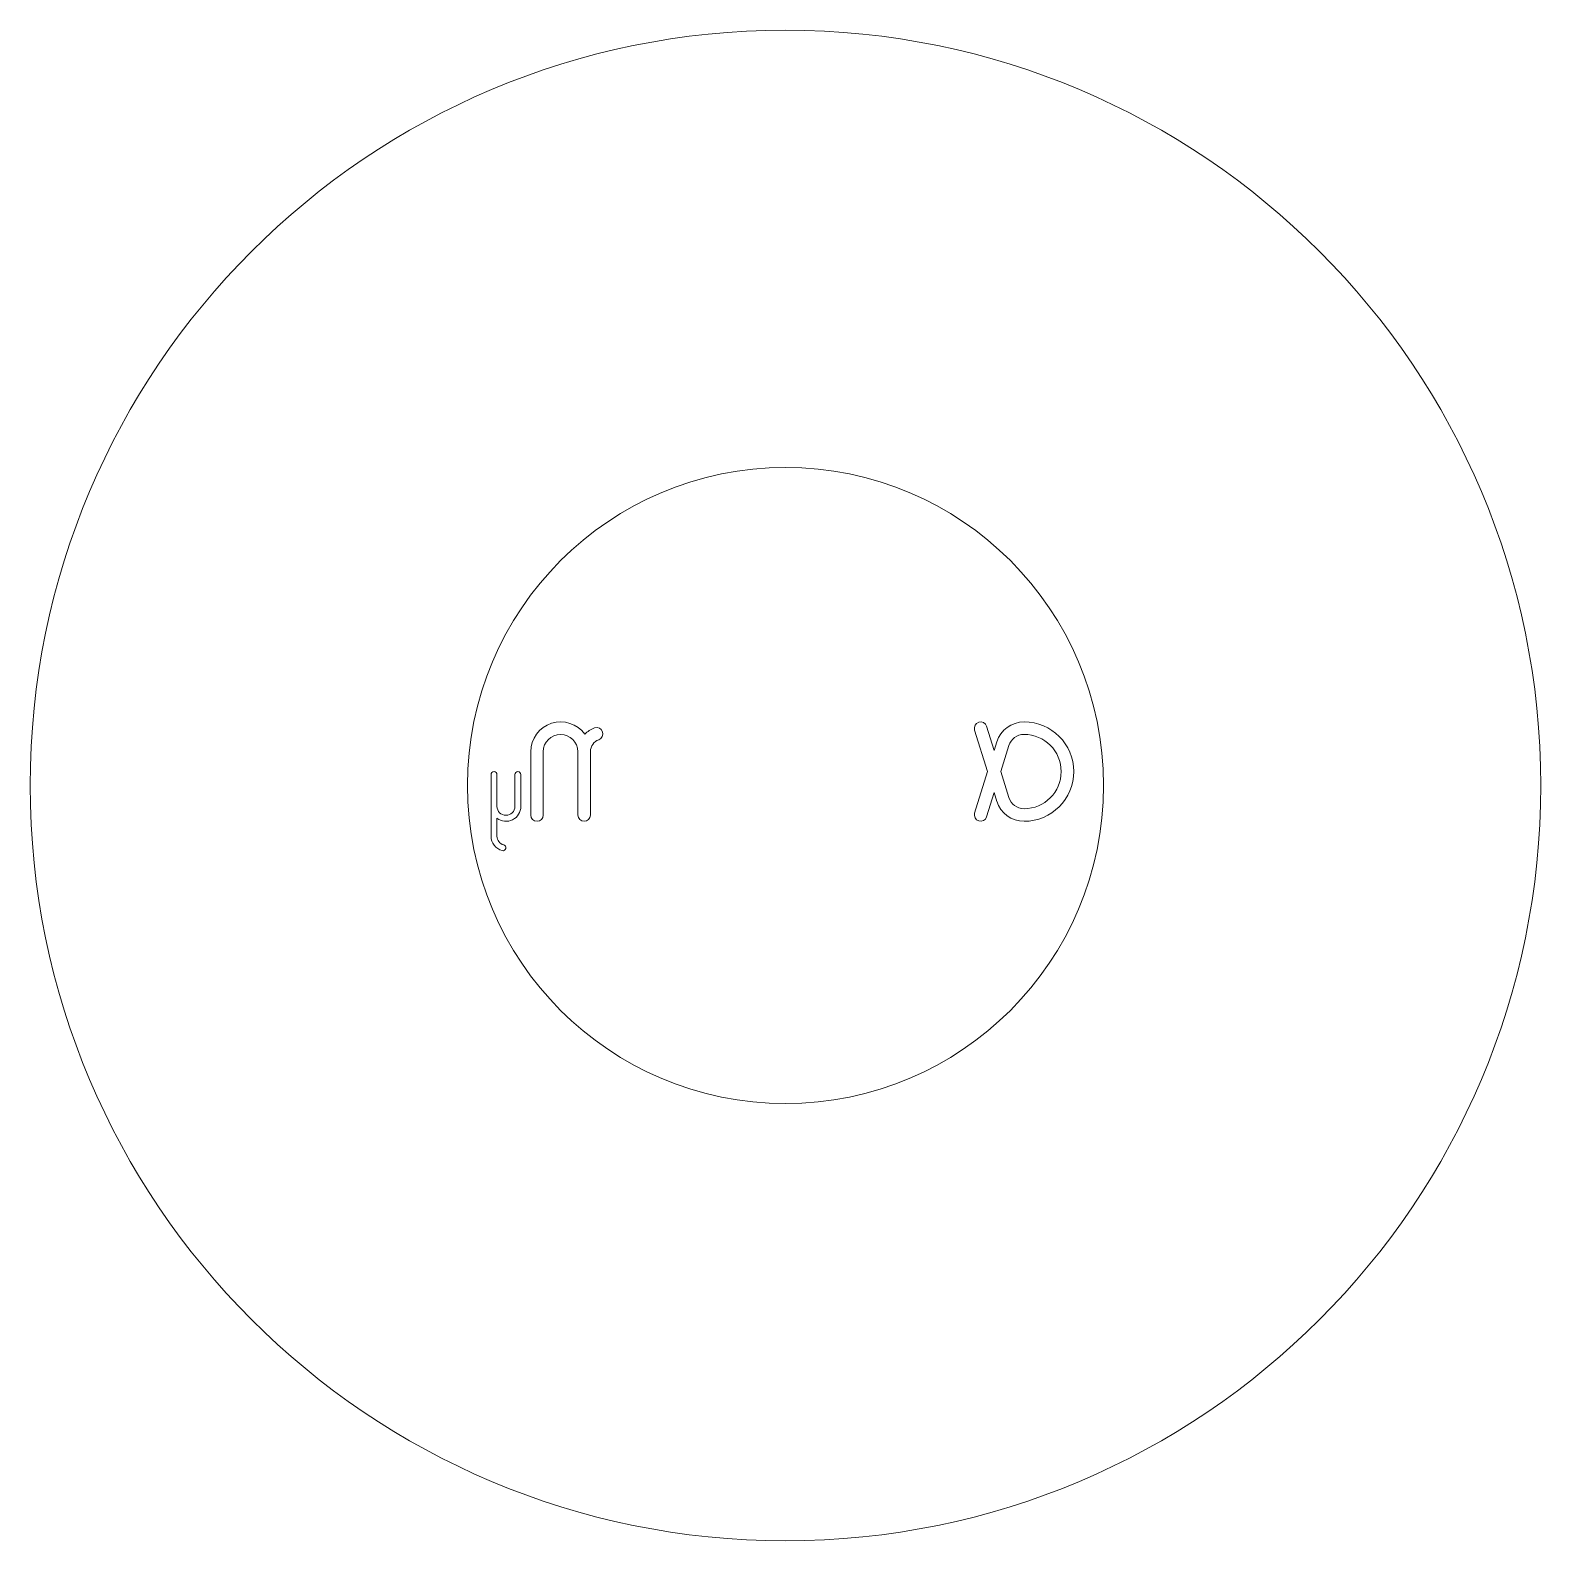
# Model space of a CAD drawing. Header units: millimetres. Extents: x 66.7 to 142.7, y 78 to 154.
import ezdxf

# ---------------------------------------------------------------- set-up
doc = ezdxf.new("R2010")
doc.units = ezdxf.units.MM

msp = doc.modelspace()

# ---------------------------------------------------------------- linework, layer by layer
at = {"color": 7, "linetype": 'Continuous', "lineweight": 15}
for p, q in [((114.187, 118.752), (114.84, 116.661)), ((114.788, 118.94), (115.17, 117.717)), ((115.17, 117.717), (115.308, 118.157)), ((115.5, 116.661), (115.909, 117.969)), ((91.857, 114.476), (91.857, 117.661)), ((92.487, 114.476), (92.487, 117.661)), ((94.227, 114.476), (94.227, 117.661)), ((94.857, 114.476), (94.857, 117.666)), ((89.857, 113.411), (89.857, 116.511)), ((90.157, 114.911), (90.157, 116.511)), ((91.057, 114.911), (91.057, 116.511)), ((91.357, 114.911), (91.357, 116.511)), ((114.187, 114.57), (114.84, 116.661)), ((115.5, 116.661), (115.909, 115.352)), ((114.788, 114.382), (115.17, 115.604)), ((115.17, 115.604), (115.308, 115.164)), ((90.157, 113.411), (90.157, 114.311))]:
    msp.add_line(p, q, dxfattribs=at)
for radius in [38, 16]:
    msp.add_circle((104.672, 115.961), radius, dxfattribs=at)
for centre, radius, start, end in [((93.357, 117.661), 1.5, 35.73264, 180), ((95.492, 117.666), 1.265, 109.68459, 136.4852), ((95.172, 118.56), 0.315, 289.68459, 109.68459), ((114.487, 118.846), 0.315, 17.34874, 197.34874), ((116.672, 117.731), 1.43, 90, 162.65072), ((116.672, 116.661), 2.5, 270, 90), ((93.357, 117.661), 0.87, 0, 180), ((95.492, 117.666), 0.635, 109.68459, 180), ((116.672, 117.731), 0.8, 90, 162.65099), ((116.672, 116.661), 1.87, 270, 90), ((90.007, 116.511), 0.15, 0, 180), ((91.207, 116.511), 0.15, 0, 180), ((90.607, 114.911), 0.75, 233.1301, 0), ((90.607, 114.911), 0.45, 180, 0), ((116.672, 115.591), 1.43, 197.34874, 270), ((116.672, 115.591), 0.8, 197.34806, 270), ((92.172, 114.476), 0.315, 180, 0), ((94.542, 114.476), 0.315, 180, 0), ((114.487, 114.476), 0.315, 162.65126, 342.65126), ((90.607, 113.411), 0.75, 180, 255.52249), ((90.607, 113.411), 0.45, 180, 255.52249), ((90.457, 112.83), 0.15, 255.52249, 75.52249)]:
    msp.add_arc(centre, radius, start, end, dxfattribs=at)

doc.saveas('drawing.dxf')
